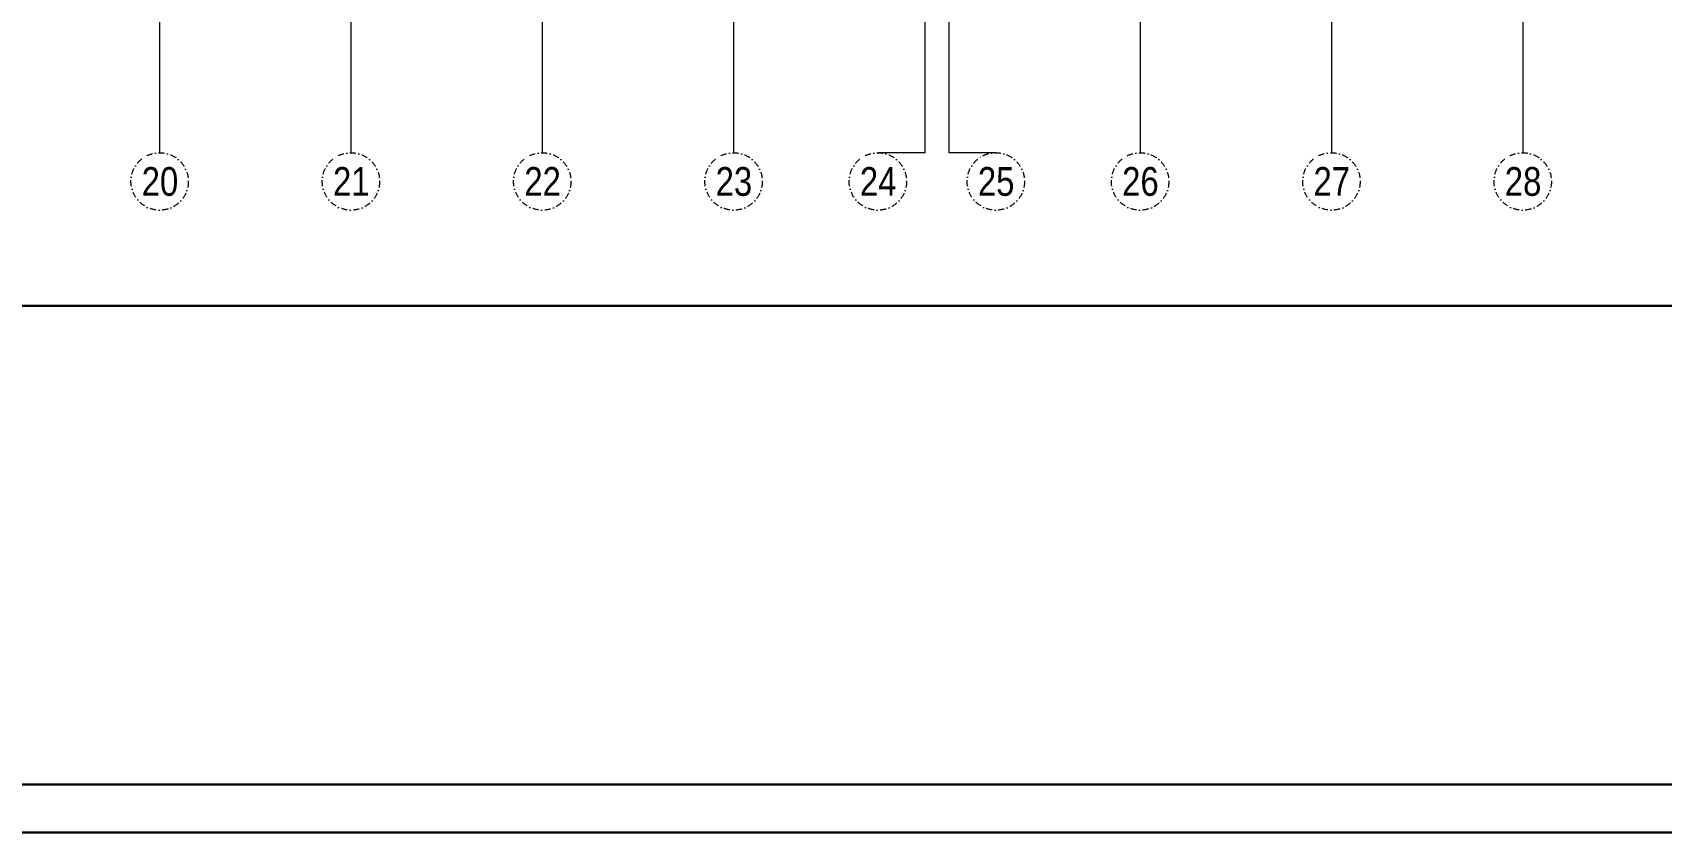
# Model space of a CAD drawing. Header units: centimetres. Extents: x 405464 to 563355, y 50011 to 66875.
# Drawn here: x 511373 to 514778, y 50011 to 51682 of the extents above; entities that cross this region are included whole.
import ezdxf
from ezdxf.enums import TextEntityAlignment as Align

# ---------------------------------------------------------------- set-up
doc = ezdxf.new("R2010")
doc.units = ezdxf.units.CM
doc.linetypes.add('DASHDOT', pattern=[25.4, 12.7, -6.35, 0, -6.35])
doc.layers.get('0').update_dxf_attribs({"lineweight": 9})
for name, color, linetype, lineweight in [('0-KRCN-MİMARİ-220526', 8, 'Continuous', 9), ('0-KRCN-Z-ANTET', 71, 'Continuous', 30), ('A_Aks', 30, 'DASHDOT', 9)]:
    doc.layers.add(name, color=color, linetype=linetype, lineweight=lineweight)
doc.styles.add('Antet_Style 02', font='swissck.ttf')

# ---------------------------------------------------------------- blocks, each defined once
blk = doc.blocks.new('a_aks')
at = {"layer": 'A_Aks', "color": 8, "ltscale": 200}
for p, q in [((7280, 5308), (7280, -831.1)), ((7680, 5308), (7680, -831.1)), ((8080, 5308), (8080, -831.1)), ((8480, 5308), (8480, -831.1)), ((8880, 5308), (8880, -831.1)), ((8930, 5308), (8930, -831.1)), ((9330, 5308), (9330, -831.1)), ((9730, 5308), (9730, -831.1)), ((10130, 5308), (10130, -831.1)), ((8880, -831.1), (8781.7, -831.1)), ((9028.3, -831.1), (8930, -831.1))]:
    blk.add_line(p, q, dxfattribs=at)
at = {"layer": 'A_Aks', "color": 8}
for centre in [(7280, -891.1), (7680, -891.1), (8080, -891.1), (8480, -891.1), (8781.7, -891.1), (9028.3, -891.1), (9330, -891.1), (9730, -891.1), (10130, -891.1)]:
    blk.add_circle(centre, 60, dxfattribs=at)
at = {"layer": 'A_Aks', "color": 8, "style": 'Antet_Style 02'}
for s, p in [('20', (7280.7, -891.1)), ('21', (7680.7, -891.1)), ('22', (8080.7, -891.1)), ('23', (8480.7, -891.1)), ('24', (8782.3, -891.1)), ('25', (9029, -891.1)), ('26', (9330.7, -891.1)), ('27', (9730.7, -891.1)), ('28', (10130.7, -891.1))]:
    blk.add_text(s, height=60, dxfattribs=at).set_placement(p, align=Align.MIDDLE_CENTER)
blk = doc.blocks.new('mimari_yeni_durum')
at = {"layer": 'A_Aks', "color": 8}
blk.add_blockref('a_aks', (0, 0), dxfattribs=at)
blk = doc.blocks.new('A$C9e52caec')
at = {"color": 8}
blk.add_blockref('mimari_yeni_durum', (0, 0), dxfattribs=at)

msp = doc.modelspace()

# ---------------------------------------------------------------- block references
at = {"layer": '0-KRCN-MİMARİ-220526', "rotation": 359.999999999997}
msp.add_blockref('A$C9e52caec', (504358.3, 52262.4, 74), dxfattribs=at)

# ---------------------------------------------------------------- next in the draw order: linework, layer by layer
at = {"layer": '0-KRCN-Z-ANTET'}
for points in [[(405464.1, 50011.3), (563355.4, 50011.3), (563355.4, 59011.3), (405464.1, 59011.3)], [(503064.1, 50111.3), (544661.8, 50111.3), (544661.8, 58911.3), (503064.1, 58911.3)], [(503294.8, 57911.3), (518977.4, 57911.3), (518977.4, 51111.3), (503294.8, 51111.3)]]:
    msp.add_lwpolyline(points, close=True, dxfattribs=at)

doc.saveas('drawing.dxf')
